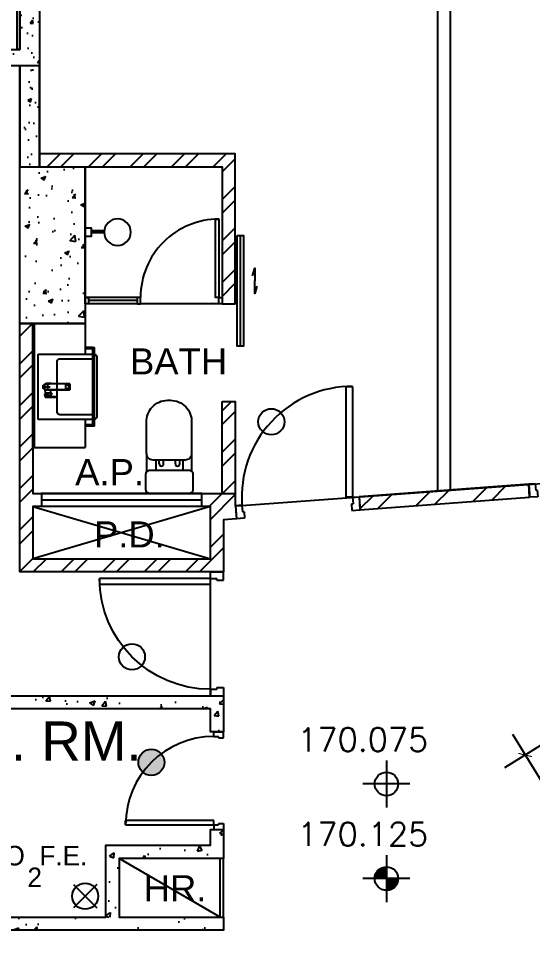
# Model space of a CAD drawing. Header units: millimetres. Extents: x 0 to 69068, y 299 to 37257.
# Drawn here: x 16240 to 20179, y 17047 to 24160 of the extents above; entities that cross this region are included whole.
import ezdxf
from ezdxf.enums import TextEntityAlignment as Align

# ---------------------------------------------------------------- set-up
doc = ezdxf.new("R2010")
doc.units = ezdxf.units.MM
doc.layers.get('Defpoints').update_dxf_attribs({"color": 8})
for name, color, linetype in [('CANOPY', 8, 'Continuous'), ('Default', 8, 'Continuous'), ('DLN032__', 8, 'Continuous'), ('DLN315__', 8, 'Continuous'), ('Door', 8, 'Continuous'), ('Dry Wall', 8, 'Continuous'), ('FS', 8, 'Continuous'), ('FSD', 8, 'Continuous'), ('GBP A.P.', 8, 'Continuous'), ('GBP Dim', 8, 'Continuous'), ('GBP Text 200', 8, 'Continuous'), ('GBP Text 250', 8, 'Continuous'), ('hatch', 8, 'Continuous'), ('LEVEL', 8, 'Continuous'), ('LP-Furn built-in', 8, 'Continuous'), ('LP-Furn built-in 2', 8, 'Continuous'), ('LP-Sanitary', 8, 'Continuous'), ('PD', 8, 'Continuous'), ('PD DOOR', 8, 'Continuous'), ('TEXT', 8, 'Continuous'), ('WALL', 8, 'Continuous'), ('WALL-NEW', 8, 'Continuous'), ('WALL-STRUCTURE', 8, 'Continuous'), ('zzz-room mix', 8, 'Continuous')]:
    doc.layers.add(name, color=color, linetype=linetype)
doc.layers.add('LP-Nonplot', color=8, linetype='Continuous', plot=False)
doc.styles.add('BH', font='arial.ttf')
doc.styles.add('ROMANS', font='romans.shx')
doc.styles.add('SWIS721LT750', font='swissl.ttf')
doc.dimstyles.new('200 GBP', dxfattribs={"dimscale": 1.5, "dimtxt": 150, "dimasz": 50, "dimexe": 125, "dimexo": 50, "dimgap": 50, "dimtad": 1, "dimdec": 0, "dimzin": 0, "dimdsep": 46, "dimtxsty": 'BH', "dimblk": 'ARCHTICK', "dimcen": 0.09, "dimdle": 125, "dimclrd": 9, "dimclre": 9, "dimclrt": 1, "dimadec": 0, "dimazin": 0, "dimtfac": 1, "dimtdec": 0, "dimtix": 1, "dimtmove": 2, "dimatfit": 3, "dimldrblk": 'ARCHTICK', "dimfxl": 300, "dimfxlon": 1, "dimtolj": 1, "dimtzin": 0, "dimarcsym": 0})

# ---------------------------------------------------------------- blocks, each defined once
blk = doc.blocks.new('SEANNOT_GROUP2')
at = {"layer": 'Default'}
blk.add_line((81.5, 351.1), (81.5, 317.9), dxfattribs=at)
blk = doc.blocks.new('SEANNOT_GROUP3')
at = {"layer": 'Default'}
blk.add_line((99.8, 335.2), (63.8, 335.2), dxfattribs=at)
blk = doc.blocks.new('ghtfdgd')
at = {"layer": 'LP-Sanitary'}
for p, q in [((79214.2, -115039.6), (79218.2, -114994.6)), ((79215.7, -115019.1), (79215.7, -115005.6)), ((79215.7, -115005.6), (79217.2, -115005.6)), ((79220.2, -114994.6), (79217.1, -115027.9)), ((79220.2, -114994.6), (79218.2, -114994.6)), ((79218.9, -115183.4), (79220.2, -114994.6)), ((79261.1, -114994.6), (79220.2, -114994.6)), ((79230.7, -114993.6), (79230.7, -114979.6)), ((79231.2, -114979.1), (79250.2, -114979.1)), ((79250.2, -114994.1), (79231.2, -114994.1)), ((79238.9, -114994.1), (79238.9, -114994.6)), ((79242.4, -114994.6), (79242.4, -114994.1)), ((79250.7, -114979.6), (79250.7, -114993.6)), ((79263.2, -114994.6), (79261.1, -114994.6)), ((79261.1, -114994.6), (79262.4, -115183.4)), ((79264.2, -115027.9), (79261.1, -114994.6)), ((79263.2, -114994.6), (79288.7, -114996.6)), ((79263.2, -114994.6), (79267.1, -115039.6)), ((79288.7, -115037.7), (79288.7, -114996.6)), ((79290.7, -115009.4), (79290.7, -115000.9)), ((79317.3, -115002.9), (79318.9, -114997.5)), ((79319.4, -115044.7), (79317.3, -115002.9)), ((79318.7, -114997.4), (79318.9, -114997.5)), ((79319.3, -114997.6), (79318.9, -114997.4)), ((79318.9, -114997.5), (79319.4, -114997.7)), ((79319.4, -114997.7), (79319.4, -115044.7)), ((79319.8, -115045.3), (79319.8, -114998.3)), ((79217.1, -115027.9), (79214.2, -115039.6)), ((79217.1, -115039.6), (79214.2, -115039.6)), ((79217.5, -115184.4), (79217.1, -115027.9)), ((79264.2, -115027.9), (79263.8, -115184.4)), ((79264.2, -115027.9), (79267.1, -115039.6)), ((79267.1, -115039.6), (79264.2, -115039.6)), ((79288.7, -115037.7), (79267.1, -115039.6)), ((79290.7, -115009.6), (79290.7, -115009.4)), ((79290.7, -115010.3), (79290.7, -115009.6)), ((79290.7, -115044.4), (79290.7, -115010.3)), ((79290.7, -115044.7), (79290.7, -115044.4)), ((79290.9, -115010.4), (79310.4, -115018.6)), ((79290.9, -115010.4), (79290.9, -115044.5)), ((79290.9, -115044.5), (79310.4, -115036.3)), ((79310.7, -115017.8), (79291, -115009.5)), ((79291, -115009.5), (79291, -115009.5)), ((79291, -115009.5), (79291, -115009.5)), ((79291, -115044.9), (79310.7, -115036.6)), ((79310.4, -115018.6), (79310.5, -115018.7)), ((79310.4, -115036.3), (79310.5, -115036.2)), ((79310.5, -115018.7), (79310.5, -115027.4)), ((79310.5, -115036.2), (79310.5, -115027.4)), ((79310.7, -115017.8), (79314.8, -115009.2)), ((79313.5, -115028.9), (79313.5, -115020.8)), ((79313.5, -115020.8), (79317.3, -115050.9)), ((79313.5, -115028.9), (79313.5, -115036.9)), ((79313.5, -115036.9), (79317.3, -115075.5)), ((79313.5, -115037), (79317.3, -115075.5)), ((79315.2, -115010.7), (79313.6, -115020.4)), ((79313.6, -115020.5), (79313.6, -115020.4)), ((79317.3, -115050.5), (79313.6, -115020.5)), ((79315.2, -115010.7), (79317.3, -115050.4)), ((79318, -115050.2), (79316, -115010.5)), ((79317.3, -115050.4), (79317.3, -115050.5)), ((79317.3, -115051.4), (79317.3, -115063.3)), ((79317.3, -115075.1), (79317.3, -115063.3)), ((79317.7, -115051.6), (79318.9, -115052.3)), ((79317.7, -115063.5), (79317.7, -115051.6)), ((79317.7, -115063.5), (79317.7, -115075.4)), ((79317.7, -115075.4), (79318.9, -115074.8)), ((79319.4, -115051), (79318, -115050.2)), ((79318, -115076), (79319.3, -115075.3)), ((79318.9, -115074.8), (79318.9, -115052.3)), ((79319.4, -115044.7), (79319.4, -115051)), ((79319.8, -115051.6), (79319.8, -115045.3)), ((79319.8, -115051.9), (79319.8, -115051.6)), ((79319.8, -115051.9), (79319.8, -115074.4)), ((79319.8, -115074.4), (79319.8, -115074.6)), ((79218.9, -115183.4), (79217.5, -115184.4)), ((79217.5, -115184.4), (79263.8, -115184.4)), ((79262.4, -115183.4), (79218.9, -115183.4)), ((79225, -115154.8), (79225, -115173.1)), ((79255.3, -115153.8), (79226, -115153.8)), ((79255.3, -115154), (79226, -115154)), ((79226, -115174.1), (79255.3, -115174.1)), ((79256.3, -115173.1), (79256.3, -115154.8)), ((79262.4, -115183.4), (79263.8, -115184.4))]:
    blk.add_line(p, q, dxfattribs=at)
for centre, radius, start, end in [((79231.2, -114979.6), 0.5, 90, 180), ((79231.2, -114993.6), 0.5, 180, 270), ((79250.2, -114979.6), 0.5, 0, 90), ((79250.2, -114993.6), 0.5, 270, 0), ((79280.3, -115017.1), 20, 56.8024, 65.16541), ((79290.9, -115000.9), 0.2, 127.85265, 180), ((79511, -115282.7), 357.7, 125.84981, 127.98251), ((79530.3, -115308.3), 389.7, 125.92638, 127.88363), ((79234, -109870), 5139.5, 270.63577, 270.89969), ((79301.7, -114992.9), 0.28, 69.68638, 135.20106), ((79314, -115009.4), 0.822, 12.82151, 37.37855), ((79314.7, -115011.5), 2.53, 77.49723, 90.78809), ((79315.1, -115009.5), 0.509, 38.0096, 78.40522), ((84763.2, -116562.2), 5664.7, 164.02206, 164.08854), ((79313.8, -115010.5), 2.18, 358.67427, 36.2852), ((79318.5, -114997.9), 0.689, 55.95421, 80.13248), ((79319, -114998.3), 0.8, 0.00654, 61.47672), ((79240.7, -115019.1), 25, 180, 185.74251), ((79280.3, -115017.1), 20, 294.83459, 301.61275), ((79290.9, -115044.7), 0.2, 180.01397, 293.04704), ((79227.2, -108854.2), 6155.7, 270.59451, 270.81562), ((79288.3, -115009.7), 2.67, 3.1953, 9.33669), ((79319.7, -114996.5), 23.1, 247.12521, 247.49949), ((79339.3, -115104.4), 73.6, 112.75714, 112.87481), ((79312.3, -115020.9), 1.23, 6.09456, 11.51592), ((79308.7, -115037.4), 4.84, 5.24499, 7.19277), ((79310.7, -115037.3), 2.83, 5.64545, 8.81471), ((79317.8, -115050.7), 0.54, 62.22165, 149.68726), ((79305.3, -115051.3), 11.9, 359.62289, 2.1624), ((79313.2, -115075.2), 4.12, 356.11976, 1.38136), ((79317.8, -115075.5), 0.494, 177.69922, 295.85307), ((79318.6, -115075.3), 0.938, 181.08912, 220.22046), ((79315.7, -115050), 2.38, 342.31294, 353.97204), ((79317.3, -115050.2), 0.738, 359.2113, 2.9985), ((79319, -115074.6), 0.786, 294.19625, 0.49169), ((79319.1, -115051.6), 0.688, 1.5121, 63.73401)]:
    blk.add_arc(centre, radius, start, end, dxfattribs=at)
for centre, major_axis, ratio, start_param, end_param in [((79290.9, -115000.9), (0.2, 0), 0.870233, 1.308042, 3.141593), ((79290.9, -115009.4), (0.2, 0), 0.870251, 1.333095, 3.141593), ((79290.9, -115000.9), (0.123, -0.158), 0.834595, 2.099205, 3.141593), ((79290.9, -115000.9), (0.123, -0.158), 0.834595, 3.141593, 3.165459), ((79301.6, -114992.9), (0.117, -0.162), 0.844851, 2.109561, 3.167674), ((79315.1, -115009.6), (0.173, 0.708), 0.018166, 0.444134, 0.918054), ((79315.3, -115009.6), (0.412, 0.321), 0.549065, 0.513637, 1.195391), ((79316.8, -115003.6), (0.961, -0.275), 0.902908, 1.271288, 1.565184), ((79318.4, -114998), (-0.211, -0.772), 0.117484, 2.694436, 3.141054), ((79318.5, -114998.1), (-0.382, -0.703), 0.237912, 2.705017, 3.14394), ((79319, -114998.3), (-0.382, -0.703), 0.237912, 2.705017, 3.141091), ((79319, -114998.3), (-0.8, 0), 0.876594, 3.141494, 4.164132), ((79290.9, -115010.3), (0.2, 0), 0.5, 3.141593, 4.712389), ((79290.9, -115044.4), (0.2, 0), 0.5, 3.141593, 4.712389), ((79290.9, -115010), (0.077, 0.836), 0.04975, 4.217846, 5.325586), ((79290.9, -115044.1), (-0.077, 0.836), 0.04975, 2.065339, 3.17308), ((79310.4, -115018.2), (-0.311, -0.737), 0.21898, 1.092037, 2.210933), ((79310.4, -115035.9), (-0.311, 0.737), 0.21898, 2.049556, 3.141593), ((79310.5, -115018.3), (-0.309, -0.738), 0.217421, 1.09135, 2.210755), ((79310.5, -115035.8), (-0.309, 0.738), 0.217421, 2.050243, 3.169648), ((79310.4, -115035.9), (-0.311, 0.737), 0.21898, 3.141593, 3.168451), ((79314.3, -115020.6), (-0.782, -0.167), 0.921627, 5.682069, 6.099643), ((79314.3, -115020.8), (-0.794, -0.099), 0.898005, 5.760928, 6.175764), ((79314.3, -115036.7), (0.793, 0.106), 0.789486, 3.026004, 3.133916), ((79314.3, -115036.9), (0.796, 0.077), 0.827125, 3.057559, 3.141593), ((79315.7, -115010.9), (-0.499, -0.026), 0.868619, 4.118709, 5.82428), ((79317.8, -115050.6), (-0.5, -0.016), 0.857677, 4.139605, 5.842177), ((79317.8, -115050.9), (-0.5, -0.02), 0.273668, 4.356492, 6.23412), ((79317.8, -115063.3), (-0.5, 0), 0.5, 0.054498, 1.448623), ((79317.8, -115075.5), (-0.494, 0.079), 0.969108, 0.192451, 2.070079), ((79319, -115045.3), (-0.8, 0), 0.876594, 3.141494, 4.164132), ((79226, -115154.8), (-1, 0), 0.992546, 4.712389, 6.283185), ((79226, -115154.9), (1, 0), 0.890286, 1.570796, 3.141593), ((79226, -115173.1), (1, 0), 0.992546, 3.141593, 4.712389), ((79255.3, -115154.8), (-1, 0), 0.992546, 3.141593, 4.712389), ((79255.3, -115154.9), (1, 0), 0.890286, 0, 1.570796), ((79255.3, -115173.1), (1, 0), 0.992546, 4.712389, 6.283185)]:
    blk.add_ellipse(centre, major_axis=major_axis, ratio=ratio, start_param=start_param, end_param=end_param, dxfattribs=at)
for points, knots in [([(79291, -115000.7), (79291, -115000.8), (79291, -115000.8), (79291, -115000.9), (79291, -115001.2), (79291, -115001.4), (79291, -115001.7), (79291, -115002.7), (79291, -115003.8), (79291, -115004.8), (79291, -115006.3), (79291, -115007.8), (79291, -115009.2)], [0, 0, 0, 0, 0.02306, 0.02306, 0.02306, 0.115301, 0.115301, 0.115301, 0.484264, 0.484264, 0.484264, 1, 1, 1, 1]), ([(79301.6, -114992.7), (79301.9, -114992.8), (79302.2, -114992.9), (79302.5, -114993), (79305, -114993.6), (79307.5, -114994.3), (79310.1, -114995), (79312.9, -114995.8), (79315.8, -114996.6), (79318.7, -114997.4)], [0, 0, 0, 0, 0.051688, 0.051688, 0.051688, 0.494848, 0.494848, 0.494848, 1, 1, 1, 1]), ([(79314.8, -115009.2), (79314.8, -115009.2), (79314.9, -115009.2), (79314.9, -115009.2), (79315, -115009.2), (79315, -115009.2), (79315.1, -115009.2), (79315.2, -115009.2)], [0, 0, 0, 0, 0.25, 0.25, 0.5, 0.5, 1, 1, 1, 1]), ([(79317.1, -115002.7), (79317, -115003), (79316.9, -115003.3), (79316.8, -115003.6), (79316.5, -115004.7), (79316.2, -115005.8), (79315.9, -115006.9), (79315.7, -115007.6), (79315.4, -115008.3), (79315.2, -115009)], [0, 0, 0, 0, 0.131954, 0.131954, 0.131954, 0.659772, 0.659772, 0.659772, 1, 1, 1, 1]), ([(79315.2, -115009.2), (79315.2, -115009.2), (79315.2, -115009.2), (79315.2, -115009.2), (79315.2, -115009.2), (79315.2, -115009.2)], [0, 0, 0, 0, 0.5, 0.5, 1, 1, 1, 1]), ([(79315.2, -115009.2), (79315.3, -115009.3), (79315.3, -115009.4), (79315.3, -115009.5), (79315.3, -115009.6), (79315.3, -115009.8), (79315.3, -115009.8), (79315.3, -115009.9), (79315.3, -115010), (79315.2, -115010.2), (79315.2, -115010.3), (79315.2, -115010.5), (79315.2, -115010.6), (79315.2, -115010.7)], [0, 0, 0, 0, 0.125, 0.125, 0.25, 0.25, 0.375, 0.375, 0.5, 0.5, 0.75, 0.75, 1, 1, 1, 1]), ([(79318.7, -114997.4), (79318.6, -114997.5), (79318.6, -114997.7), (79318.5, -114997.9), (79318.2, -114999), (79317.9, -115000.1), (79317.5, -115001.2), (79317.4, -115001.7), (79317.2, -115002.2), (79317.1, -115002.7)], [0, 0, 0, 0, 0.095324, 0.095324, 0.095324, 0.707603, 0.707603, 0.707603, 1, 1, 1, 1]), ([(79291, -115009.5), (79291, -115009.5), (79290.9, -115009.5), (79290.8, -115009.6), (79290.7, -115009.6), (79290.7, -115009.6)], [0, 0, 0, 0, 0.5, 0.5, 1, 1, 1, 1]), ([(79310.5, -115018.7), (79310.9, -115018.8), (79311.2, -115019), (79311.9, -115019.4), (79312.2, -115019.7), (79312.8, -115020.1), (79313, -115020.3), (79313.4, -115020.5), (79313.5, -115020.5), (79313.5, -115020.7)], [0, 0, 0, 0, 0.25, 0.25, 0.5, 0.5, 0.75, 0.75, 1, 1, 1, 1]), ([(79310.5, -115036.2), (79310.9, -115036.1), (79311.2, -115035.9), (79311.9, -115035.6), (79312.2, -115035.5), (79312.8, -115035.6), (79313, -115035.7), (79313.4, -115036.2), (79313.5, -115036.5), (79313.5, -115036.8)], [0, 0, 0, 0, 0.25, 0.25, 0.5, 0.5, 0.75, 0.75, 1, 1, 1, 1]), ([(79313.6, -115020.4), (79313.5, -115020.2), (79313.5, -115020), (79313.3, -115019.6), (79313.2, -115019.3), (79312.7, -115018.8), (79312.3, -115018.6), (79311.6, -115018.2), (79311.2, -115018), (79310.8, -115017.9)], [0, 0, 0, 0, 0.25, 0.25, 0.5, 0.5, 0.75, 0.75, 1, 1, 1, 1]), ([(79310.8, -115036.5), (79311, -115036.5), (79311.3, -115036.3), (79311.8, -115036.2), (79312.2, -115036.1), (79312.5, -115036), (79312.8, -115036), (79313, -115036), (79313.1, -115036.1), (79313.2, -115036.2), (79313.4, -115036.3), (79313.5, -115036.6), (79313.5, -115036.7), (79313.5, -115036.8)], [0, 0, 0, 0, 0.124812, 0.2213171, 0.3092796, 0.3899271, 0.4711589, 0.5451559, 0.6166529, 0.6889172, 0.7974179, 0.8896188, 0.9816515, 0.9816515, 0.9816515, 0.9816515]), ([(79317.3, -115050.5), (79317.3, -115050.5), (79317.3, -115050.5), (79317.3, -115050.6), (79317.3, -115050.6), (79317.3, -115050.7), (79317.3, -115050.8), (79317.3, -115050.9)], [0, 0, 0, 0, 0.25, 0.25, 0.5, 0.5, 1, 1, 1, 1]), ([(79317.3, -115051.4), (79317.3, -115051.5), (79317.3, -115051.5), (79317.5, -115051.6), (79317.6, -115051.6), (79317.7, -115051.6)], [0, 0, 0, 0, 0.5, 0.5, 1, 1, 1, 1]), ([(79317.3, -115075.1), (79317.3, -115075.2), (79317.3, -115075.2), (79317.5, -115075.3), (79317.6, -115075.3), (79317.7, -115075.4)], [0, 0, 0, 0, 0.5, 0.5, 1, 1, 1, 1]), ([(79317.7, -115051.6), (79317.7, -115051.6), (79317.7, -115051.5), (79317.8, -115051.4), (79317.8, -115051.3), (79317.8, -115051.1), (79317.8, -115051), (79317.9, -115050.9), (79317.9, -115050.8), (79317.9, -115050.7)], [0, 0, 0, 0, 0.25, 0.25, 0.5, 0.5, 0.75, 0.75, 1, 1, 1, 1]), ([(79319.4, -115051), (79319.4, -115051), (79319.4, -115051), (79319.4, -115051), (79319.4, -115051), (79319.4, -115051), (79319.4, -115051), (79319.4, -115051.1), (79319.4, -115051.1), (79319.4, -115051.2), (79319.4, -115051.2), (79319.3, -115051.3), (79319.3, -115051.3), (79319.3, -115051.4), (79319.3, -115051.5), (79319.2, -115051.6), (79319.2, -115051.6), (79319.1, -115051.7), (79319.1, -115051.8), (79319, -115051.9), (79319, -115052), (79318.9, -115052.1), (79318.9, -115052.1), (79318.9, -115052.2), (79318.9, -115052.3), (79318.9, -115052.3), (79318.9, -115052.3), (79318.9, -115052.3), (79318.9, -115052.3), (79318.9, -115052.3), (79318.9, -115052.3)], [0, 0, 0, 0, 0.000034, 0.000034, 0.000034, 0.03445, 0.03445, 0.03445, 0.175251, 0.175251, 0.175251, 0.317196, 0.317196, 0.317196, 0.479622, 0.479622, 0.479622, 0.662074, 0.662074, 0.662074, 0.829132, 0.829132, 0.829132, 0.958486, 0.958486, 0.958486, 0.999966, 0.999966, 0.999966, 1, 1, 1, 1]), ([(79319.8, -115051.9), (79319.8, -115052), (79319.7, -115052), (79319.7, -115052.1), (79319.6, -115052.2), (79319.4, -115052.3), (79319.3, -115052.3), (79319.1, -115052.3), (79319, -115052.3), (79318.9, -115052.3)], [0, 0, 0, 0, 0.25, 0.25, 0.5, 0.5, 0.75, 0.75, 1, 1, 1, 1]), ([(79319.8, -115074.4), (79319.8, -115074.5), (79319.7, -115074.5), (79319.7, -115074.6), (79319.6, -115074.7), (79319.4, -115074.8), (79319.3, -115074.8), (79319.1, -115074.8), (79319, -115074.8), (79318.9, -115074.8)], [0, 0, 0, 0, 0.25, 0.25, 0.5, 0.5, 0.75, 0.75, 1, 1, 1, 1]), ([(79319.3, -115075.3), (79319.3, -115075.3), (79319.3, -115075.3), (79319.2, -115075.3), (79319.2, -115075.3), (79319.1, -115075.3), (79319.1, -115075.2), (79319, -115075.2), (79319, -115075.1), (79318.9, -115075.1), (79318.9, -115075), (79318.9, -115074.9), (79318.9, -115074.9), (79318.9, -115074.9), (79318.9, -115074.8), (79318.9, -115074.8), (79318.9, -115074.8), (79318.9, -115074.8), (79318.9, -115074.8)], [0.3296223, 0.3296223, 0.3296223, 0.3296223, 0.4796217, 0.4796217, 0.4796217, 0.6620737, 0.6620737, 0.6620737, 0.829132, 0.829132, 0.829132, 0.9584856, 0.9584856, 0.9584856, 0.9999655, 0.9999655, 0.9999655, 1, 1, 1, 1])]:
    blk.add_open_spline(points, degree=3, knots=knots, dxfattribs=at)
for points, degree in [([(79301.8, -114992.7), (79301.7, -114992.6), (79301.7, -114992.7), (79301.6, -114992.7)], 3), ([(79318.6, -114997.3), (79316.3, -114996.6), (79310.7, -114995.1), (79301.8, -114992.7)], 3), ([(79313.5, -115028.9), (79313.5, -115028.4), (79313.4, -115028), (79312.3, -115027.4), (79311.4, -115027.4), (79310.5, -115027.4)], 5), ([(79317.9, -115075.9), (79317.9, -115076), (79318, -115076), (79318, -115075.9)], 3)]:
    blk.add_open_spline(points, degree=degree, dxfattribs=at)
at = {"layer": 'LP-Nonplot'}
for name in ['SEANNOT_GROUP2', 'SEANNOT_GROUP3']:
    blk.add_blockref(name, (79159.1, -115352.3), dxfattribs=at)
blk = doc.blocks.new('SINK')
at = {"layer": 'LP-Sanitary'}
blk.add_line((-74936.8, -44774), (-75436.8, -44774), dxfattribs=at)
blk.add_lwpolyline([(-75436.8, -44774), (-75436.8, -45203.2, 0.414214), (-75416.8, -45223.2), (-74956.8, -45223.2, 0.414214), (-74936.8, -45203.2), (-74936.8, -44774)], format="xyb", dxfattribs=at)
blk.add_lwpolyline([(-75401.8, -44941.1), (-75401.8, -45183.3, 0.414117), (-75381.8, -45203.2), (-74991.8, -45203.2, 0.41431), (-74971.8, -45183.2), (-74971.8, -44941.1, 0.414117), (-74991.8, -44921.1), (-75381.8, -44921.1, 0.41431)], format="xyb", close=True, dxfattribs=at)
at = {"layer": 'LP-Furn built-in'}
blk.add_blockref('ghtfdgd', (-154427.4, 70168.1), dxfattribs=at)
blk = doc.blocks.new('pln_sink 1100x380')
at = {"ltscale": 1000}
for p, q in [((0, 0), (400, 0)), ((400, 0), (400, -235)), ((459.9, -184.9), (400, -184.9)), ((459.9, -194.9), (400, -194.9)), ((400, -735), (400, -950)), ((459.9, -776.6), (400, -776.6)), ((459.9, -786.6), (400, -786.6)), ((0, -950), (400, -950))]:
    blk.add_line(p, q, dxfattribs=at)
for points in [[(10, -950), (10, 0), (0, 0), (0, -950), (10, -950)], [(10, 0), (10, -950), (0, -950), (0, 0), (10, 0)]]:
    blk.add_lwpolyline(points, dxfattribs=at)
at = {"ltscale": 200}
blk.add_lwpolyline([(459.9, -184.9), (468.4, -184.9), (468.4, -786.6), (459.9, -786.6)], close=True, dxfattribs=at)
at = {"layer": 'LP-Furn built-in', "extrusion": (0, 0, -1), "zscale": -1, "rotation": 270}
blk.add_blockref('SINK', (44734, -75671.8), dxfattribs=at)
blk = doc.blocks.new('DR1CR2')
at = {"layer": 'Door'}
for p, q in [((-50, 0), (-50, -50)), ((-50, 0), (0, 0)), ((0, 0), (0, -75)), ((-62.5, -50), (-50, -50)), ((-62.5, -50), (-62.5, -100)), ((-62.5, -100), (0, -100)), ((0, -75), (0, -100))]:
    blk.add_line(p, q, dxfattribs=at)
blk = doc.blocks.new('ELEX')
at = {"layer": 'DLN032__'}
for p, q in [((0, 0.5), (0, -0.5)), ((0.5, 0), (-0.5, 0))]:
    blk.add_line(p, q, dxfattribs=at)
blk.add_circle((0, 0), 0.25, dxfattribs=at)
at = {"layer": 'DLN032__', "style": 'ROMANS'}
blk.add_attdef('ELEX', (0.257, 0.354), '', height=0.5, dxfattribs=at)
blk = doc.blocks.new('Door 850')
for p, q in [((38290.6, 34986.6), (38290.6, 35836.6)), ((38290.6, 35836.6), (38335.6, 35836.6)), ((38335.6, 35836.6), (38335.6, 34986.6)), ((38240.6, 34986.6), (38240.6, 34911.6)), ((38290.6, 34986.6), (38240.6, 34986.6)), ((38290.6, 34986.6), (38290.6, 34936.6)), ((38335.6, 34986.6), (38290.6, 34986.6)), ((38303.1, 34936.6), (38290.6, 34936.6)), ((38303.1, 34936.6), (38303.1, 34886.6)), ((39128.1, 34936.6), (39140.6, 34936.6)), ((39128.1, 34936.6), (39128.1, 34886.6)), ((39140.6, 34986.6), (39140.6, 34936.6)), ((39140.6, 34986.6), (39190.6, 34986.6)), ((39190.6, 34986.6), (39190.6, 34911.6)), ((38240.6, 34911.6), (38240.6, 34886.6)), ((38303.1, 34886.6), (38240.6, 34886.6)), ((39128.1, 34886.6), (39190.6, 34886.6)), ((39190.6, 34911.6), (39190.6, 34886.6))]:
    blk.add_line(p, q)
blk.add_arc((38290.6, 34986.6), 850, 359.99995, 89.99772)
blk = doc.blocks.new('DR1CL2')
at = {"layer": 'Door'}
for p, q in [((50, 0), (0, 0)), ((0, 0), (0, -75)), ((50, 0), (50, -50)), ((0, -75), (0, -100)), ((62.5, -50), (50, -50)), ((62.5, -50), (62.5, -100)), ((62.5, -100), (0, -100))]:
    blk.add_line(p, q, dxfattribs=at)
blk = doc.blocks.new('DR1CD')
at = {"layer": 'Door'}
for p, q in [((0, 1), (45, 1)), ((0, 1), (0, 0)), ((45, 0), (45, 1)), ((0, 0), (45, 0))]:
    blk.add_line(p, q, dxfattribs=at)
blk = doc.blocks.new('DR1CM')
at = {"layer": 'Door'}
blk.add_arc((0, 0), 1, 0, 90, dxfattribs=at)
blk = doc.blocks.new('door')
at = {"layer": 'DLN315__', "xscale": -915, "yscale": 915, "zscale": 915, "rotation": 4.0455638838921e-10}
blk.add_blockref('DR1CM', (3736, 37036.6), dxfattribs=at)
at = {"layer": 'DLN315__', "xscale": -1, "yscale": 915}
blk.add_blockref('DR1CD', (3736, 37036.6), dxfattribs=at)
at = {"layer": 'DLN315__', "xscale": -1}
for name, p in [('DR1CR2', (2771, 37036.6)), ('DR1CL2', (3786, 37036.6))]:
    blk.add_blockref(name, p, dxfattribs=at)
blk = doc.blocks.new('pln_toilet')
for p, q in [((-170.1, -306.5), (-170.1, -171.6)), ((175.5, -306.5), (175.5, -165.2)), ((-78.2, -226.9), (-78.2, -256.5)), ((-45, -226.9), (-45, -256.5)), ((44.7, -226.9), (44.7, -256.5)), ((77.9, -226.9), (77.9, -256.5))]:
    blk.add_line(p, q)
for points in [[(180, -30), (180, -149.3, -0.414214), (150, -179.3), (-150, -179.3, -0.414214), (-180, -149.3), (-180, -30, -0.414214), (-150, 0), (150, 0, -0.414214)], [(175.5, -306.5), (175.5, -545.1, -0.424695), (14, -715.1), (-7.8, -715.1, -0.423698), (-170.1, -545.1), (-170.1, -306.5, -0.414214), (-120.1, -256.5), (125.5, -256.5, -0.414214)]]:
    blk.add_lwpolyline(points, format="xyb", close=True)
for points in [[(-101.9, -256.5), (-101.9, -179.3)], [(102.9, -179.3), (102.9, -256.5)]]:
    blk.add_lwpolyline(points)
for centre in [(-61.6, -226.9), (61.3, -226.9)]:
    blk.add_arc(centre, 16.6, 0, 180)
blk = doc.blocks.new('pln_shower head')
at = {"ltscale": 100}
for points in [[(101, 9.1), (200, 9.1)], [(101, -5.9), (200, -5.9)]]:
    blk.add_lwpolyline(points, dxfattribs=at)
at = {"ltscale": 0.5}
blk.add_lwpolyline([(248, 30.1), (248, -29.9), (200, -29.9), (200, 30.1)], close=True, dxfattribs=at)
at = {"ltscale": 100}
blk.add_circle((0, 0), 101.9, dxfattribs=at)
blk = doc.blocks.new('_ArchTick')
at = {"color": 0, "const_width": 0.1}
blk.add_lwpolyline([(0.5, 0.5), (-0.5, -0.5)], dxfattribs=at)
blk = doc.blocks.new('*D301')
at = {"layer": 'Defpoints', "color": 0, "transparency": 16777216}
for p in [(16392.5, 18867.7), (15912.8, 17272.5), (16392.5, 17272.5)]:
    blk.add_point(p, dxfattribs=at)
at = {"layer": 'GBP Dim', "color": 9, "lineweight": -2, "transparency": 16777216}
for p, q in [((15912.8, 19055.2), (15912.8, 17085)), ((16137.8, 18867.7), (15725.3, 18867.7)), ((16137.8, 17272.5), (15725.3, 17272.5))]:
    blk.add_line(p, q, dxfattribs=at)
at = {"layer": 'GBP Dim', "color": 9, "lineweight": -2, "transparency": 16777216, "xscale": 75, "yscale": 75, "zscale": 75}
for p, rotation in [((15912.8, 18867.7), 90), ((15912.8, 17272.5), 270)]:
    blk.add_blockref('_ArchTick', p, dxfattribs=dict(at, rotation=rotation))
at = {"layer": 'GBP Dim', "transparency": 16777216, "insert": (15722.9, 18070.1), "char_height": 225, "attachment_point": 5, "rotation": 90, "style": 'BH'}
blk.add_mtext('\\A1;1550', dxfattribs=at)
blk = doc.blocks.new('*D312')
at = {"layer": 'Defpoints', "color": 0, "transparency": 16777216}
for p in [(20799.4, 18931), (22219, 16622.5), (21542.5, 16206.5)]:
    blk.add_point(p, dxfattribs=at)
at = {"layer": 'GBP Dim', "color": 9, "lineweight": -2, "transparency": 16777216}
for p, q in [((20024.7, 18674.8), (21640.7, 16046.8)), ((20314.5, 18632.9), (19963.2, 18416.8)), ((21734.1, 16324.3), (21382.8, 16108.3))]:
    blk.add_line(p, q, dxfattribs=at)
at = {"layer": 'GBP Dim', "color": 9, "lineweight": -2, "transparency": 16777216, "xscale": 75, "yscale": 75, "zscale": 75}
for p, rotation in [((20122.9, 18515), 121.5887666786608), ((21542.5, 16206.5), 301.5887666786608)]:
    blk.add_blockref('_ArchTick', p, dxfattribs=dict(at, rotation=rotation))
at = {"layer": 'GBP Dim', "transparency": 16777216, "insert": (20994.4, 17460.2), "char_height": 225, "attachment_point": 5, "rotation": 301.58877, "style": 'BH'}
blk.add_mtext('\\A1;2710', dxfattribs=at)

msp = doc.modelspace()

# ---------------------------------------------------------------- hatches: boundary and pattern name
at = {"layer": 'DLN032__'}
h = msp.add_hatch(dxfattribs=at)
h.set_pattern_fill('ANSI31', color=256, style=0)
h.set_pattern_definition([(45, (14069.26862, -15771.72354), (-0.08838834765, 0.08838834765), [])])
h.paths.add_polyline_path([(19149.8, 17567.8), (19059.8, 17567.8), (19059.8, 17477.8, 0.414214)])
h.paths.add_polyline_path([(19059.8, 17657.8, 0.414214), (18969.8, 17567.8), (19059.8, 17567.8)])
at = {"layer": 'FSD'}
h = msp.add_hatch(color=256, dxfattribs=at)
h.dxf.hatch_style = 1
edge = h.paths.add_edge_path()
edge.add_arc((17258, 18458.7), 100, 0, 360)
at = {"layer": 'hatch'}
h = msp.add_hatch(dxfattribs=at)
h.set_pattern_fill('AR-CONC', color=256, scale=40, style=0)
h.set_pattern_definition([(50, (-2500, -11527.6), (286.9041, -25.1009), [30, -330]), (355, (-2500, -11527.6), (-55.5005, 300.8769), [24, -264]), (100.4514, (-2476.1, -11529.68), (231.4038, 275.7758), [25.496, -280.4568]), (46.1842, (-2500, -11447.6), (426.8964, -66.2076), [45, -495]), (96.6356, (-2464.43, -11453.1), (373.865, 389.647), [38.244, -420.685]), (351.1842, (-2500, -11447.6), (373.865, 389.6474), [36, -396]), (21, (-2460, -11467.6), (238.7628, -161.0476), [30, -330]), (326, (-2460, -11467.6), (97.3261, 290.06), [24, -264]), (71.4514, (-2440.1, -11481), (336.089, 129.0122), [25.496, -280.4568]), (37.5, (-2500, -11527.59), (4.86394, 133.15754), [0, -260.8, 0, -268, 0, -265]), (7.5, (-2500, -11527.59), (105.2278, 157.7647), [0, -152.8, 0, -254.8, 0, -101]), (327.5, (-2589.2, -11527.59), (213.52897, -9.02195), [0, -100, 0, -312, 0, -414]), (317.5, (-2629.2, -11527.59), (233.2745, 40.042), [0, -130, 0, -207.2, 0, -294])])
h.paths.add_polyline_path([(16400, 23797.4), (16250, 23797.4), (15200, 23797.5), (15200, 23922.4), (16250, 23922.4), (16250, 25953.8), (16399.9, 25965.3), (16399.9, 23922.4), (16400, 23922.4)])
h.paths.add_polyline_path([(16400, 23797.4), (16250, 23797.4), (16250, 23022.5), (16400, 23022.5)])
h = msp.add_hatch(dxfattribs=at)
h.set_pattern_fill('ANSI32', color=256, scale=600, style=0)
h.set_pattern_definition([(45, (-2500, -11527.6), (-159.099, 159.099), []), (45, (-2393.93, -11527.6), (-159.099, 159.099), [])])
edge = h.paths.add_edge_path()
edge.add_line((16400, 23022.5), (17800, 23022.5))
edge.add_line((17800, 23022.5), (17800, 21972.5))
edge.add_line((17800, 21972.5), (17900, 21972.5))
edge.add_line((17900, 21972.5), (17900, 23122.5))
edge.add_line((17900, 23122.5), (16400, 23122.5))
edge.add_line((16400, 23122.5), (16400, 23022.5))
h = msp.add_hatch(dxfattribs=at)
h.set_pattern_fill('AR-CONC', color=256, scale=2, style=0)
h.set_pattern_definition([(50, (-578661.28, 750822.8), (364.36934, -31.87817), [38.1, -419.1]), (355, (-578661.28, 750822.8), (-70.48565, 382.11329), [30.48, -335.28]), (100.451, (-578630.9, 750820.15), (293.885, 350.23338), [32.38, -356.18]), (46.1842, (-578661.3, 750924.4), (542.15808, -84.08466), [57.15, -628.65]), (96.6356, (-578616.1, 750917.4), (474.80847, 494.8511), [48.57, -534.27]), (351.184, (-578661.3, 750924.4), (474.8092, 494.85024), [45.72, -502.92]), (21, (-578610.48, 750899), (303.22976, -204.53104), [38.1, -419.1]), (326, (-578610.48, 750899), (123.60406, 368.37593), [30.48, -335.28]), (71.4514, (-578585.2, 750881.97), (426.83298, 163.84572), [32.38, -356.18]), (37.5, (-578661.28, 750822.81), (6.177207, 169.110078), [0, -331.216, 0, -340.36, 0, -336.55]), (7.5, (-578661.28, 750822.81), (133.639325, 200.36115), [0, -194.056, 0, -323.596, 0, -128.27]), (327.5, (-578774.56, 750822.81), (271.18119, -11.457488), [0, -127, 0, -396.24, 0, -525.78]), (317.5, (-578825.36, 750822.8), (296.25836, 50.85298), [0, -165.1, 0, -263.144, 0, -373.38])])
h.paths.add_polyline_path([(16750, 21822.5), (16250, 21822.5), (16250, 23022.5), (16750, 23022.5)])
h = msp.add_hatch(dxfattribs=at)
h.set_pattern_fill('ANSI32', color=256, scale=600, style=0)
h.set_pattern_definition([(45, (9809.3, 3298.53), (-159.099, 159.099), []), (45, (9915.36, 3298.53), (-159.099, 159.099), [])])
h.paths.add_polyline_path([(17800, 21224.4), (17900, 21224.4), (17900, 20518.7), (17900, 20424.8), (17902.5, 20425), (17909.9, 20325.2), (17810, 20317.9), (17810, 19918.7), (16250, 19918.7), (16250, 21822.5), (16350, 21822.5), (16350, 20518.7), (16414.8, 20518.7), (16414.8, 20418.7), (16350, 20418.7), (16350, 20018.7), (17710, 20018.7), (17710, 20418.7), (17645.3, 20418.7), (17645.3, 20518.7), (17800, 20518.7)])
h = msp.add_hatch(dxfattribs=at)
h.set_pattern_fill('ANSI32', color=256, scale=30, style=0)
h.set_pattern_definition([(45, (18850, 20394.64), (-202.056, 202.056), []), (45, (18984.7, 20394.64), (-202.056, 202.056), [])])
h.paths.add_polyline_path([(19450, 20538.4), (18850, 20494.4), (18856.4, 20394.6), (20157.3, 20490), (20150, 20589.8), (19550, 20545.8), (19550, 20545.8), (19450, 20538.4)])
h = msp.add_hatch(dxfattribs=at)
h.set_pattern_fill('AR-CONC', color=256, scale=60, angle=0.00004, style=0)
h.set_pattern_definition([(50.00004, (321172.64, -97424.68), (430.35614, -37.65097), [45, -495]), (355.00004, (321172.64, -97424.68), (-83.2511, 451.3152), [36, -396]), (100.45149, (321208.5, -97427.8), (347.105, 413.66425), [38.2441, -420.68527]), (46.18424, (321172.64, -97304.7), (640.3449, -99.3111), [67.5, -742.5]), (96.63568, (321226, -97312.95), (560.7967, 584.4716), [57.3662, -631.0283]), (351.1842, (321172.64, -97304.7), (560.7967, 584.4716), [54, -594]), (21.00004, (321232.64, -97334.68), (358.1444, -241.57107), [45, -495]), (326.00004, (321232.64, -97334.68), (145.9889, 435.09013), [36, -396]), (71.45149, (321262.5, -97354.8), (504.1333, 193.51906), [38.2441, -420.68527]), (37.50004, (321172.64, -97424.68), (7.29577, 199.73632), [0, -391.2, 0, -402, 0, -397.5]), (7.50004, (321172.64, -97424.68), (157.84155, 236.64714), [0, -229.2, 0, -382.2, 0, -151.5]), (327.50004, (321038.84, -97424.68), (320.29347, -13.53269), [0, -150, 0, -468, 0, -621]), (317.50004, (320978.84, -97424.68), (349.91166, 60.06324), [0, -195, 0, -310.8, 0, -441])])
h.paths.add_polyline_path([(17810, 18968.7), (15075, 18968.7), (15075, 19068.7), (14975, 19068.7), (14975, 17272.5), (14812.5, 17272.5), (14812.5, 17172.5), (17810, 17172.5), (17810, 17272.5), (15075, 17272.5), (15075, 18868.7), (17710, 18868.7), (17710, 18693.7), (17810, 18693.7)])
h = msp.add_hatch(dxfattribs=at)
h.set_pattern_fill('AR-CONC', color=256, scale=60, angle=15, style=0)
h.set_pattern_definition([(65, (-581551.98, 734102.64), (425.43695, 75.01601), [45, -495]), (10, (-581552, 734102.64), (-197.22309, 414.3902), [36, -396]), (115.451444, (-581516.53, 734108.9), (228.21386, 489.4062), [38.24412, -420.68527]), (61.1842, (-581583.04, 734218.55), (644.2293, 69.80582), [67.5, -742.5]), (111.635635, (-581529.35, 734224.4), (390.4162, 709.70078), [57.3662, -631.02826]), (6.18416, (-581583.04, 734218.55), (390.4162, 709.70078), [54, -594]), (36, (-581517.3, 734205.1), (408.46402, -140.64544), [45, -495]), (341, (-581517.3, 734205.1), (28.40515, 458.04948), [36, -396]), (86.451445, (-581483.28, 734193.4), (436.86917, 317.40403), [38.24411, -420.68527]), (52.5, (-581551.98, 734102.64), (-44.64825, 194.818784), [0, -391.2, 0, -402, 0, -397.5]), (22.5, (-581551.98, 734102.64), (91.21464, 269.43592), [0, -229.2, 0, -382.2, 0, -151.5]), (342.5, (-581681.22, 734068.01), (312.882305, 69.826248), [0, -150, 0, -468, 0, -621]), (332.5, (-581739.17, 734052.48), (322.4433, 148.580205), [0, -195, 0, -310.8, 0, -441])])
h.paths.add_polyline_path([(17810, 17943.7), (17710, 17943.7), (17710, 17822.5), (16910, 17822.5), (16910, 17272.5), (17010, 17272.5), (17010, 17722.5), (17810, 17722.5)])

# ---------------------------------------------------------------- linework, layer by layer
at = {"layer": 'CANOPY'}
msp.add_lwpolyline([(16230, 26403), (16250, 26404.5), (16250, 23922.4), (16230, 23922.4), (16230, 26403)], dxfattribs=at)
at = {"layer": 'Door'}
msp.add_lwpolyline([(18800.1, 21340.8, 0.43582), (17952.4, 20428.6)], format="xyb", dxfattribs=at)
msp.add_lwpolyline([(18800.1, 21340.8), (18800.1, 20490.8), (18750.1, 20490.8), (18750.1, 21340.8), (18800.1, 21340.8)], dxfattribs=at)
at = {"layer": 'Dry Wall'}
for p, q in [((19550, 20545.8), (19550, 25895.5)), ((19450, 25888.1), (19450, 20538.4))]:
    msp.add_line(p, q, dxfattribs=at)
at = {"layer": 'FSD'}
for points in [[(16839.1, 17521), (16662.3, 17344.2)], [(16662.3, 17521), (16839.1, 17344.2)]]:
    msp.add_lwpolyline(points, dxfattribs=at)
for centre in [(18177.5, 21069.4), (17109, 19267.6), (17258, 18458.7), (16750.7, 17432.6)]:
    msp.add_circle(centre, 100, dxfattribs=at)
at = {"layer": 'LP-Furn built-in 2'}
msp.add_lwpolyline([(17915.1, 22497.5), (17965.1, 22497.5), (17965.1, 21647.5), (17915.1, 21647.5)], close=True, dxfattribs=at)
for points in [[(17940.1, 21647.5), (17940.1, 22497.5)], [(18032.8, 22188.3), (18050, 22245.9), (18050, 22148.6)], [(18067.2, 22108.9), (18050, 22051.3), (18050, 22148.6)]]:
    msp.add_lwpolyline(points, dxfattribs=at)
at = {"layer": 'LP-Sanitary'}
for points in [[(16750, 21974.4), (16750, 23022.5), (17800, 23022.5), (17800, 22024.4)], [(17150, 22022.5), (16750, 22022.5), (16750, 22022.5)], [(17150, 21972.5), (16750, 21972.5), (16750, 21997.5)], [(17150, 21997.5), (16775, 21997.5)], [(17175, 21997.5), (17175, 21997.5)], [(17800.5, 21972.5), (17175, 21972.5)]]:
    msp.add_lwpolyline(points, dxfattribs=at)
msp.add_lwpolyline([(17775, 22622.5, 0.414214), (17175, 22022.5)], format="xyb", dxfattribs=at)
for points in [[(17750, 22622.5), (17775, 22622.5), (17775, 22022.5), (17750, 22022.5)], [(16750, 22022.5), (16775, 22022.5), (16775, 21972.5), (16750, 21972.5)], [(17175, 22022.5), (17150, 22022.5), (17150, 21972.5), (17175, 21972.5)], [(17775, 22022.5), (17800, 22022.5), (17800, 21972.5), (17775, 21972.5)]]:
    msp.add_lwpolyline(points, close=True, dxfattribs=at)
at = {"layer": 'PD'}
for points in [[(17645.3, 20518.7), (16414.8, 20518.7)], [(17645.3, 20418.7), (16414.8, 20418.7)]]:
    msp.add_lwpolyline(points, dxfattribs=at)
at = {"layer": 'PD', "ltscale": 20}
for points in [[(17710, 20418.7), (16350, 20018.7)], [(16350, 20418.7), (17710, 20018.7)]]:
    msp.add_lwpolyline(points, dxfattribs=at)
at = {"layer": 'PD DOOR'}
msp.add_lwpolyline([(17645.3, 20468.8), (16414.8, 20468.7)], dxfattribs=at)
at = {"layer": 'WALL'}
for points in [[(17785, 17272.5), (17010, 17722.5)], [(17785, 17272.5), (17785, 17722.5)], [(17810, 17272.5), (17810, 17722.5)]]:
    msp.add_lwpolyline(points, dxfattribs=at)
at = {"layer": 'WALL-NEW'}
for p, q in [((20150, 20589.8), (18850, 20494.4)), ((20157.3, 20490), (20150, 20589.8)), ((18850, 20494.4), (18856.4, 20394.6)), ((18856.4, 20394.6), (20157.3, 20490))]:
    msp.add_line(p, q, dxfattribs=at)
for points in [[(16400, 23797.4), (16250, 23797.4), (16250, 23797.4), (15200, 23797.5), (15200, 23922.4), (16250, 23922.4), (16250, 25954.3), (16399.9, 25965.3), (16399.9, 23922.4), (16400, 23922.4), (16400, 23797.4)], [(16400, 23022.5), (17800, 23022.5), (17800, 21972.5), (17900, 21972.5), (17900, 23122.5), (16400, 23122.5), (16400, 23022.5)], [(17800, 21224.4), (17900, 21224.4), (17900, 20518.7), (17900, 20424.8), (17902.5, 20425), (17909.9, 20325.2), (17810, 20317.9), (17810, 19918.7), (16250, 19918.7), (16250, 21822.5), (16350, 21822.5), (16350, 20518.7), (16414.8, 20518.7), (16414.8, 20418.7), (16350, 20418.7), (16350, 20018.7), (17710, 20018.7), (17710, 20418.7), (17645.3, 20418.7), (17645.3, 20518.7), (17800, 20518.7), (17800, 21224.4)], [(14975, 17272.5), (14975, 19068.7), (15075, 19068.7), (15075, 18968.7), (17810, 18968.7), (17810, 18693.7), (17710, 18693.7), (17710, 18868.7), (15075, 18868.7), (15075, 17272.5), (16910, 17272.5), (16910, 17822.5), (17710, 17822.5), (17710, 17943.7), (17810, 17943.7), (17810, 17722.5), (17010, 17722.5), (17010, 17272.5), (17810, 17272.5), (17810, 17172.5), (14812.5, 17172.5), (14812.5, 17272.5), (14975, 17272.5)]]:
    msp.add_lwpolyline(points, dxfattribs=at)
msp.add_lwpolyline([(16400, 23797.4), (16250, 23797.4), (16250, 23022.5), (16400, 23022.5)], close=True, dxfattribs=at)
at = {"layer": 'WALL-STRUCTURE'}
msp.add_lwpolyline([(16750, 21822.5), (16250, 21822.5), (16250, 23022.5), (16750, 23022.5)], close=True, dxfattribs=at)
at = {"layer": 'zzz-room mix'}
msp.add_lwpolyline([(25653.6, 26343.1), (16399.9, 25664.5), (16400, 23022.5), (16750, 23022.5), (16750, 21822.5), (16350, 21822.5), (16350, 20518.7), (17900, 20518.7), (17900, 20424.8), (17902.5, 20425), (17952.4, 20428.6), (19450, 20538.4), (21150, 20663.1)], dxfattribs=at)
msp.add_lwpolyline([(16250, 23797.4), (12300, 23797.4), (12300, 23022.5), (12700, 23022.5), (12700, 21822.5), (12325, 21822.5), (12325, 18818.7), (13450, 18818.7), (13450, 17872.5), (14975, 17872.5), (14975, 18968.7), (17710, 18968.7), (17710, 19918.7), (16250, 19918.7)], close=True, dxfattribs=at)

# ---------------------------------------------------------------- block references
at = {"layer": 'DLN032__'}
ref = msp.add_blockref('ELEX', (19059.8, 18293.1), dxfattribs=dict(at, xscale=360, yscale=360, zscale=360))
ref.add_attrib('ELEX', '170.075', (18377, 18542.9), dxfattribs={"layer": 'LEVEL', "height": 180, "rotation": 360, "style": 'ROMANS'})
ref = msp.add_blockref('ELEX', (19059.8, 17567.8), dxfattribs=dict(at, xscale=360, yscale=360, zscale=360))
ref.add_attrib('ELEX', '170.125', (18377, 17817.6), dxfattribs={"layer": 'LEVEL', "height": 180, "rotation": 360, "style": 'ROMANS'})
at = {"layer": 'Door', "xscale": -1}
for name, p, rotation in [('DR1CR2', (20150, 20589.8), 4.194211425665273), ('Door 850', (52696.6, 58159.2), 89.99995837853477)]:
    msp.add_blockref(name, p, dxfattribs=dict(at, rotation=rotation))
at = {"layer": 'Door', "rotation": 4.194154122729267}
msp.add_blockref('DR1CR2', (18850, 20494.4), dxfattribs=at)
at = {"layer": 'Door', "extrusion": (0, 0, -1), "zscale": -1, "rotation": 355.8058458772707}
msp.add_blockref('DR1CR2', (-17902.5, 20425), dxfattribs=at)
at = {"layer": 'Door', "xscale": -0.7389162559995516, "yscale": 0.7389162559993565, "zscale": 0.7389162561866918, "rotation": 90.00004163195956}
msp.add_blockref('door', (45103.1, 20741.2), dxfattribs=at)
at = {"layer": 'LP-Sanitary', "xscale": -1, "rotation": 359.9999084461166}
msp.add_blockref('pln_shower head', (16998, 22522.5), dxfattribs=at)
at = {"layer": 'LP-Sanitary'}
msp.add_blockref('pln_sink 1100x380', (16350, 21822.5), dxfattribs=at)
at = {"layer": 'LP-Sanitary', "rotation": 180}
msp.add_blockref('pln_toilet', (17396.6, 20518.7), dxfattribs=at)

# ---------------------------------------------------------------- texts
at = {"layer": 'FS', "style": 'BH'}
msp.add_text('HR.', height=200, rotation=0.00004, dxfattribs=at).set_placement((17199, 17393.4))
at = {"layer": 'FSD', "char_height": 150, "width": 1512.981, "attachment_point": 7, "style": 'SWIS721LT750'}
for s, insert in [('{\\fUnivers|b0|i0|c0|p34;CO  F.E.}', (15987.2, 17666.4)), ('{\\fUnivers|b0|i0|c0|p34;2}', (16307.8, 17502))]:
    msp.add_mtext(s, dxfattribs=dict(at, insert=insert))
at = {"layer": 'GBP A.P.', "style": 'BH'}
msp.add_text('A.P.', height=200, rotation=0.00004, dxfattribs=at).set_placement((16937.6, 20583.2), align=Align.CENTER)
at = {"layer": 'GBP Text 200', "style": 'BH'}
msp.add_text('BATH', height=200, dxfattribs=at).set_placement((17466.4, 21431.7), align=Align.CENTER)
at = {"layer": 'GBP Text 250', "style": 'BH'}
msp.add_text('ELEC. RM.', height=300, dxfattribs=at).set_placement((16134.8, 18471.8), align=Align.CENTER)
at = {"layer": 'TEXT', "style": 'BH'}
msp.add_text('P.D.', height=200, rotation=0.00004, dxfattribs=at).set_placement((17089.3, 20105.6), align=Align.CENTER)
msp.add_text('HR.', height=200, dxfattribs=at).set_placement((17199, 17393.4))

# ---------------------------------------------------------------- dimensions: what is measured, and where the dimension line sits
at = {"layer": 'GBP Dim'}
dim = msp.add_linear_dim(base=(15912.8, 17272.5), p1=(16392.5, 18867.7), p2=(16392.5, 17272.5), angle=90, text='1550', dimstyle='200 GBP', override={"dimclrt": 256, "dimfxl": 150}, dxfattribs=at)
dim.commit()
dim.dimension.update_dxf_attribs({"geometry": '*D301', "text_midpoint": (15722.9, 18070.1)})
dim = msp.add_aligned_dim(p1=(20799.4, 18931), p2=(22219, 16622.5), distance=-794.2, dimstyle='200 GBP', override={"dimclrt": 256, "dimfxl": 150}, dxfattribs=at)
dim.commit()
dim.dimension.update_dxf_attribs({"geometry": '*D312', "text_midpoint": (20994.4, 17460.2)})

doc.saveas('drawing.dxf')
